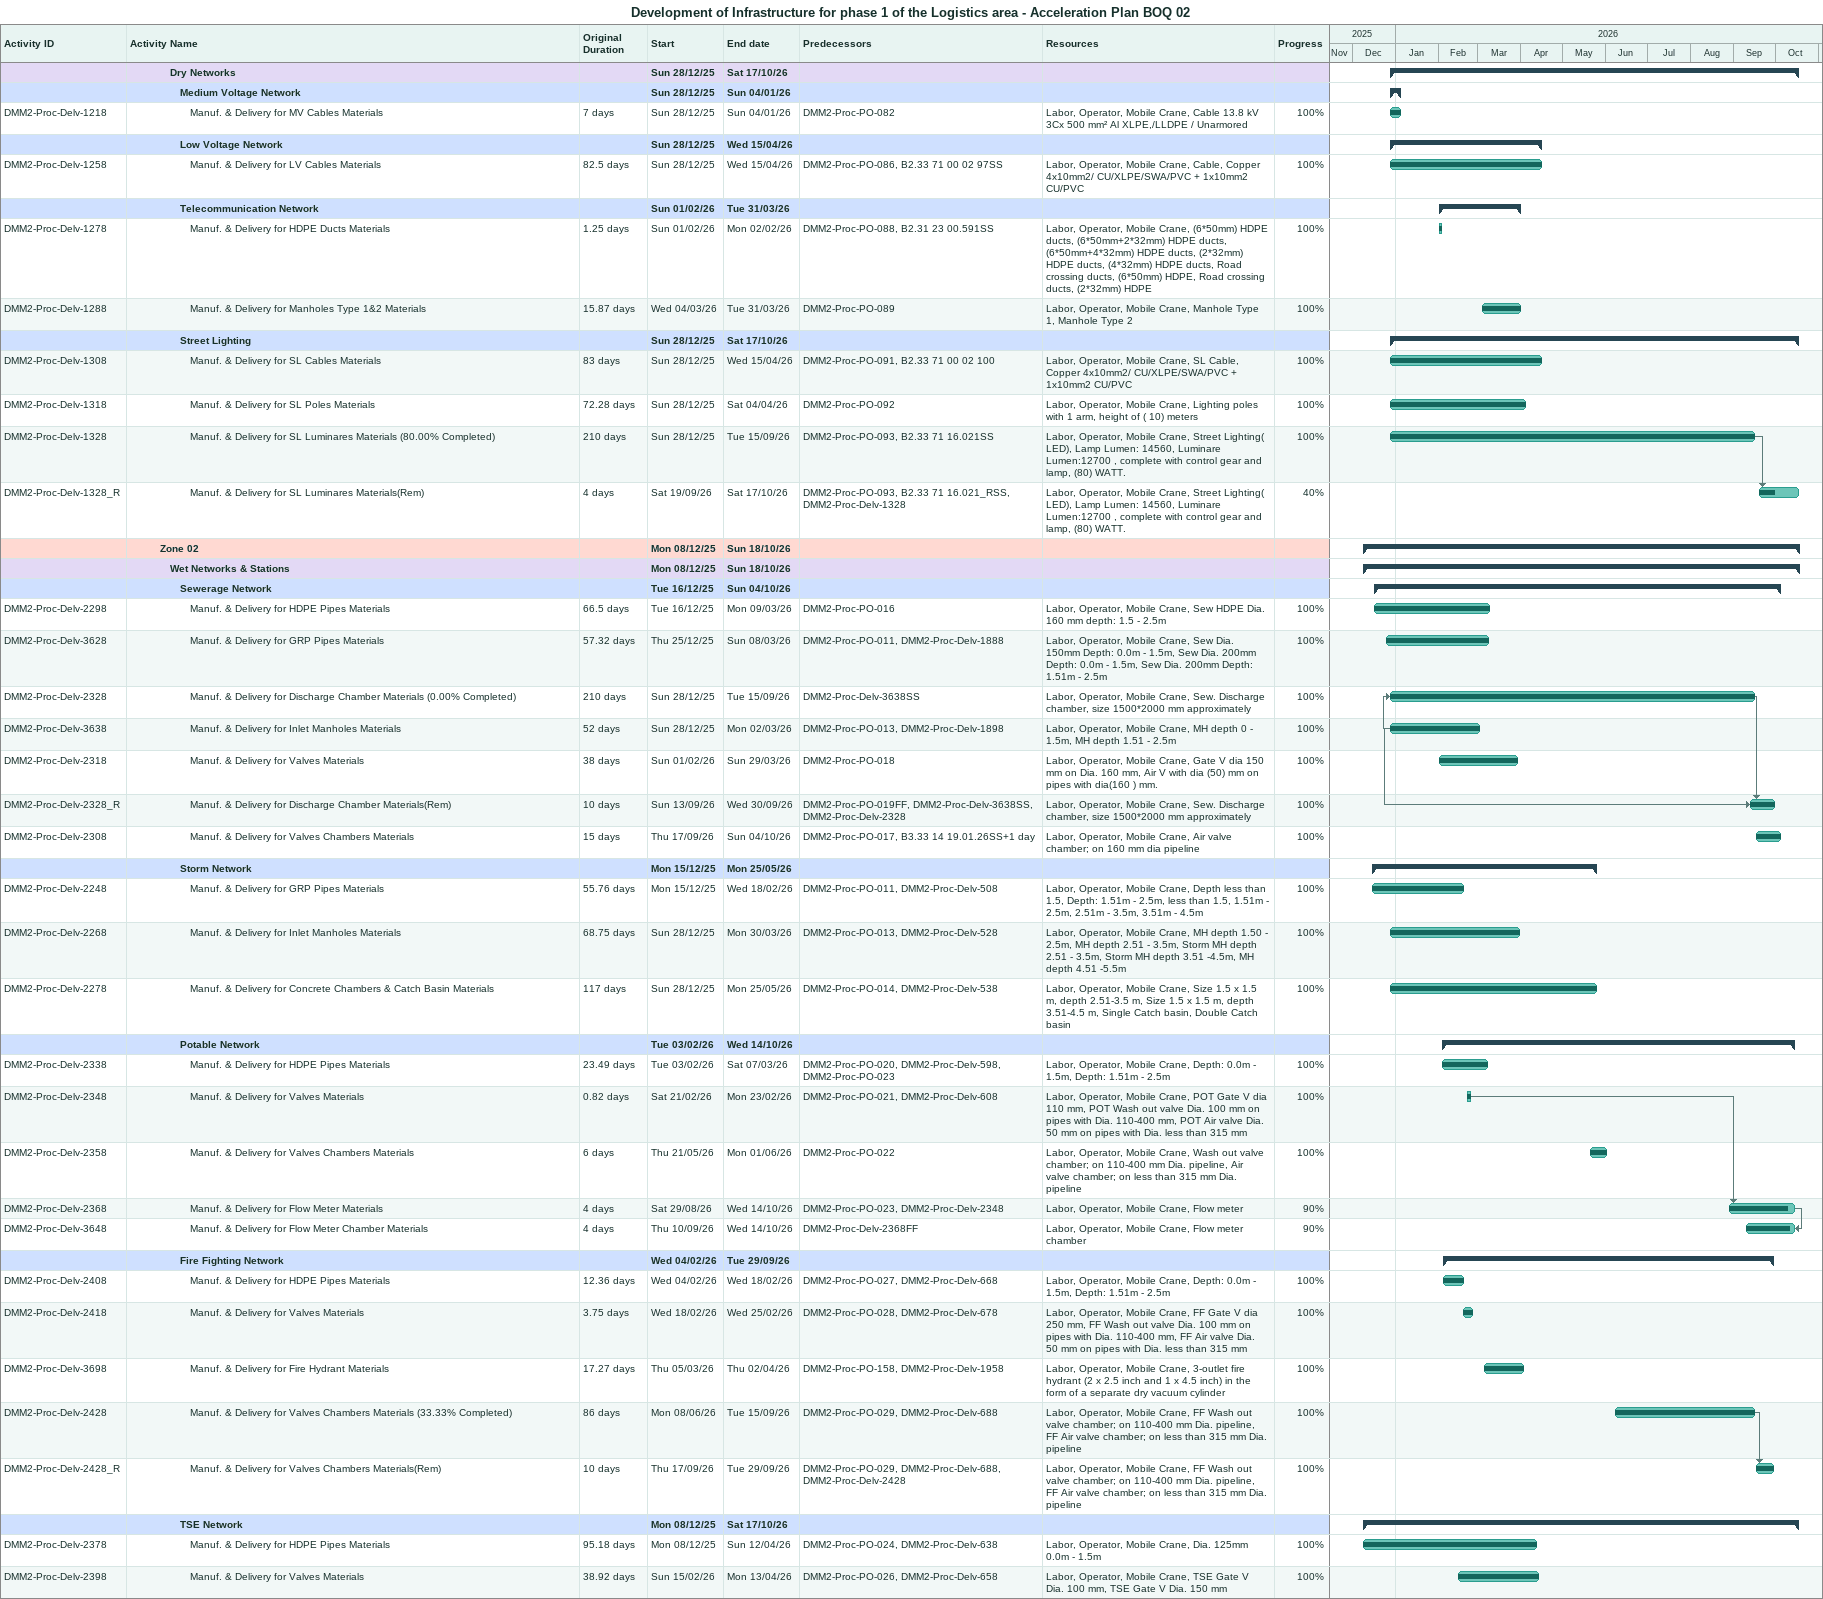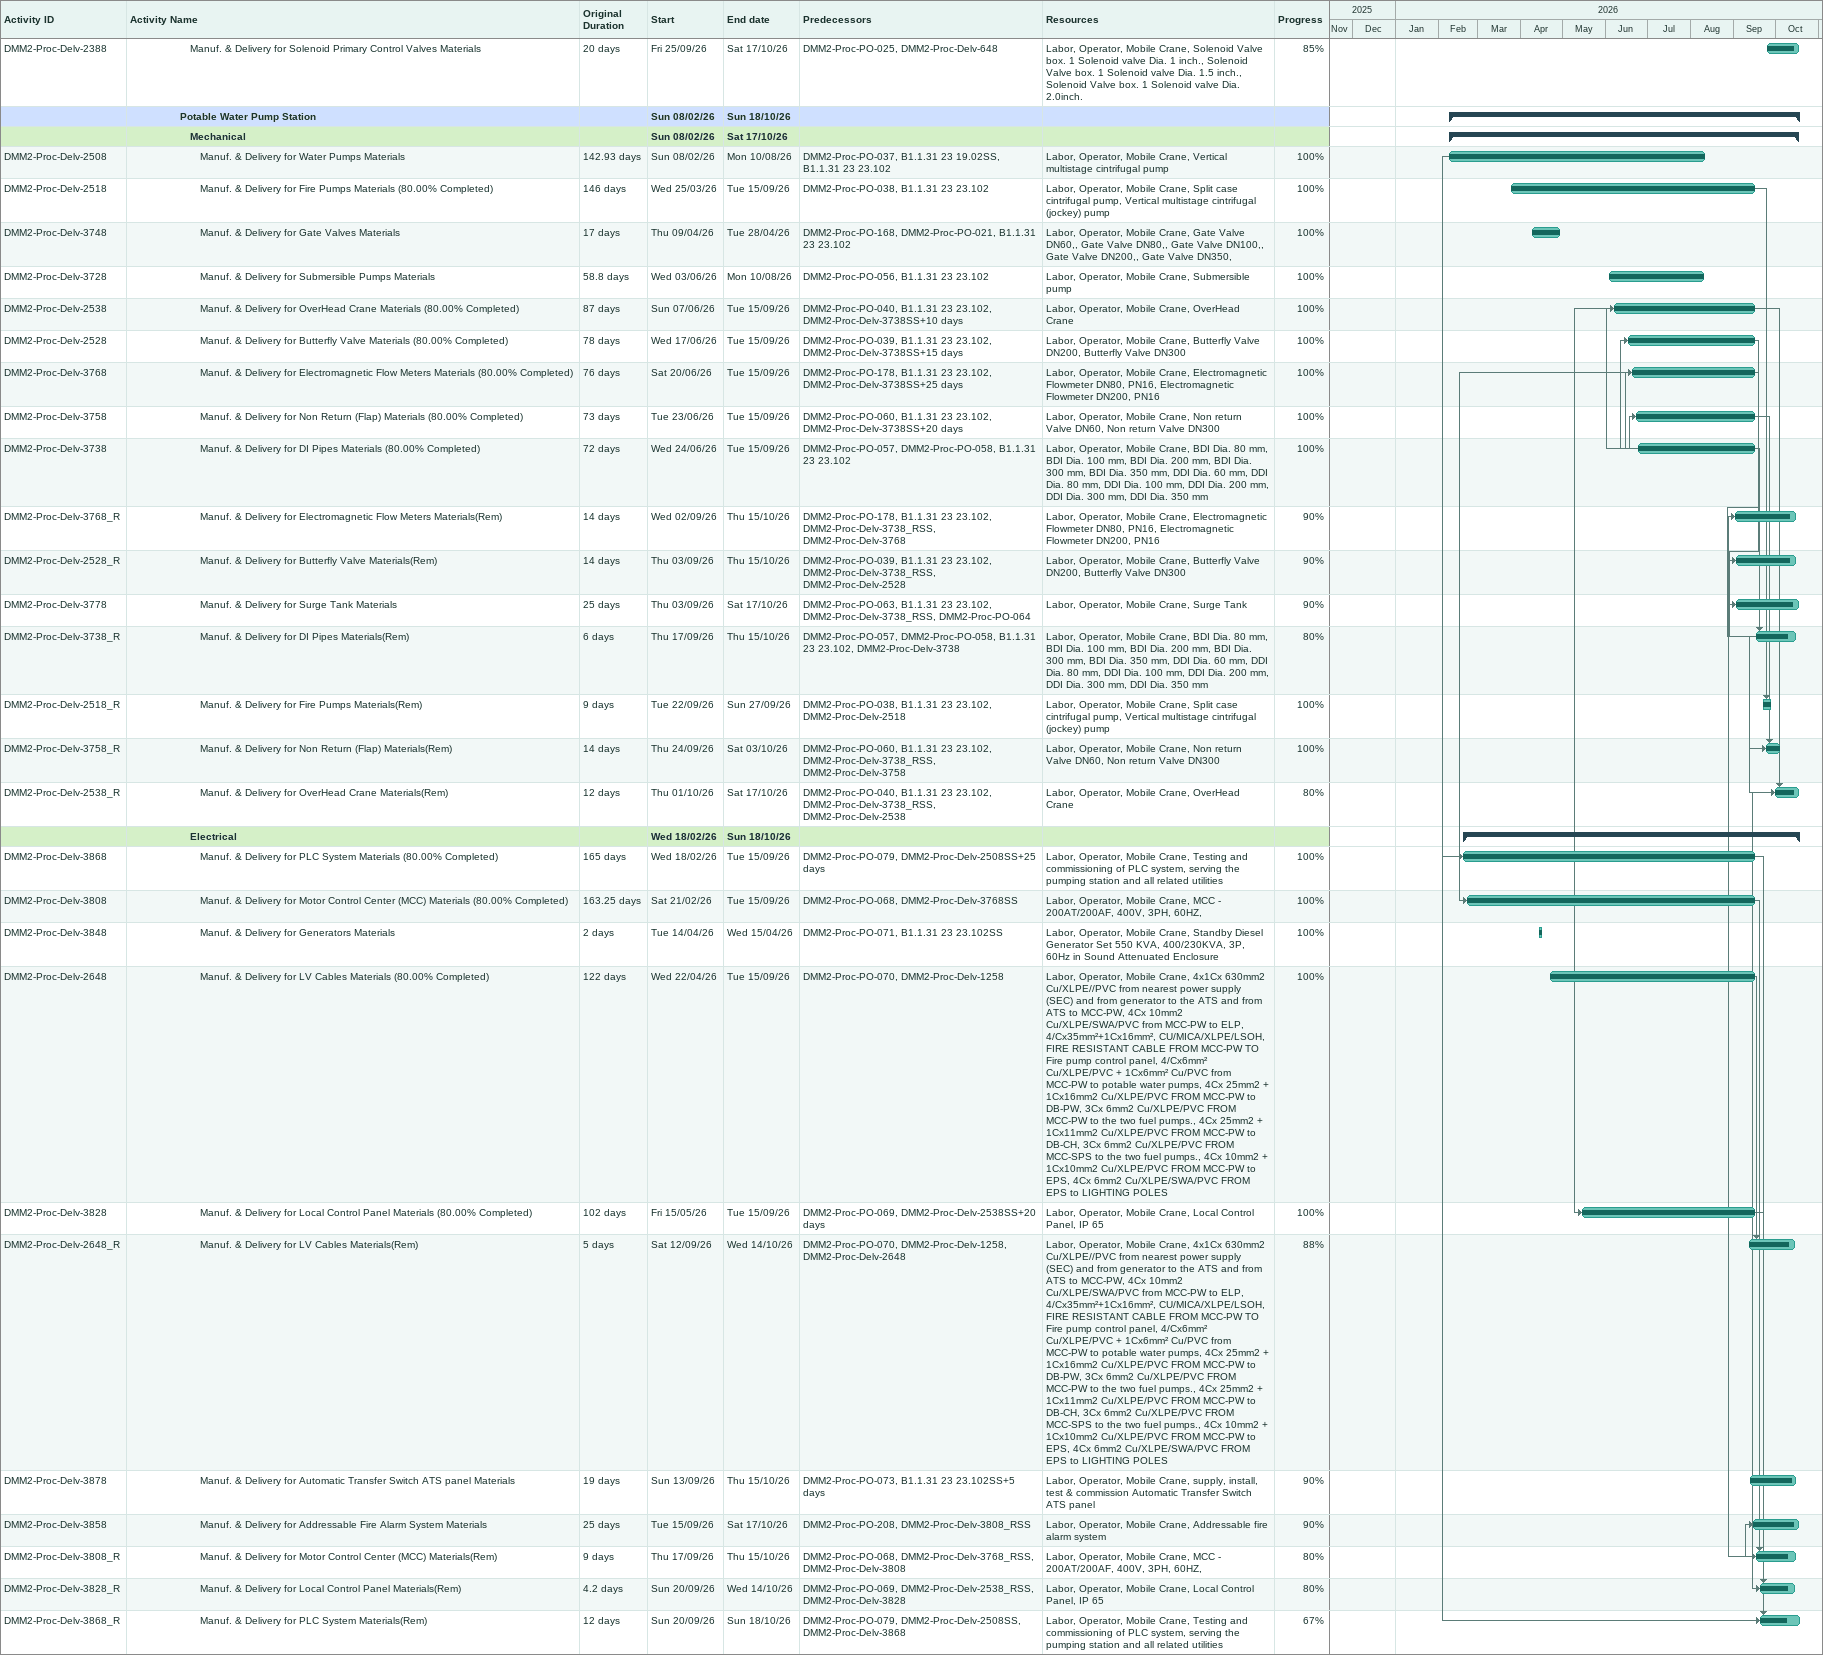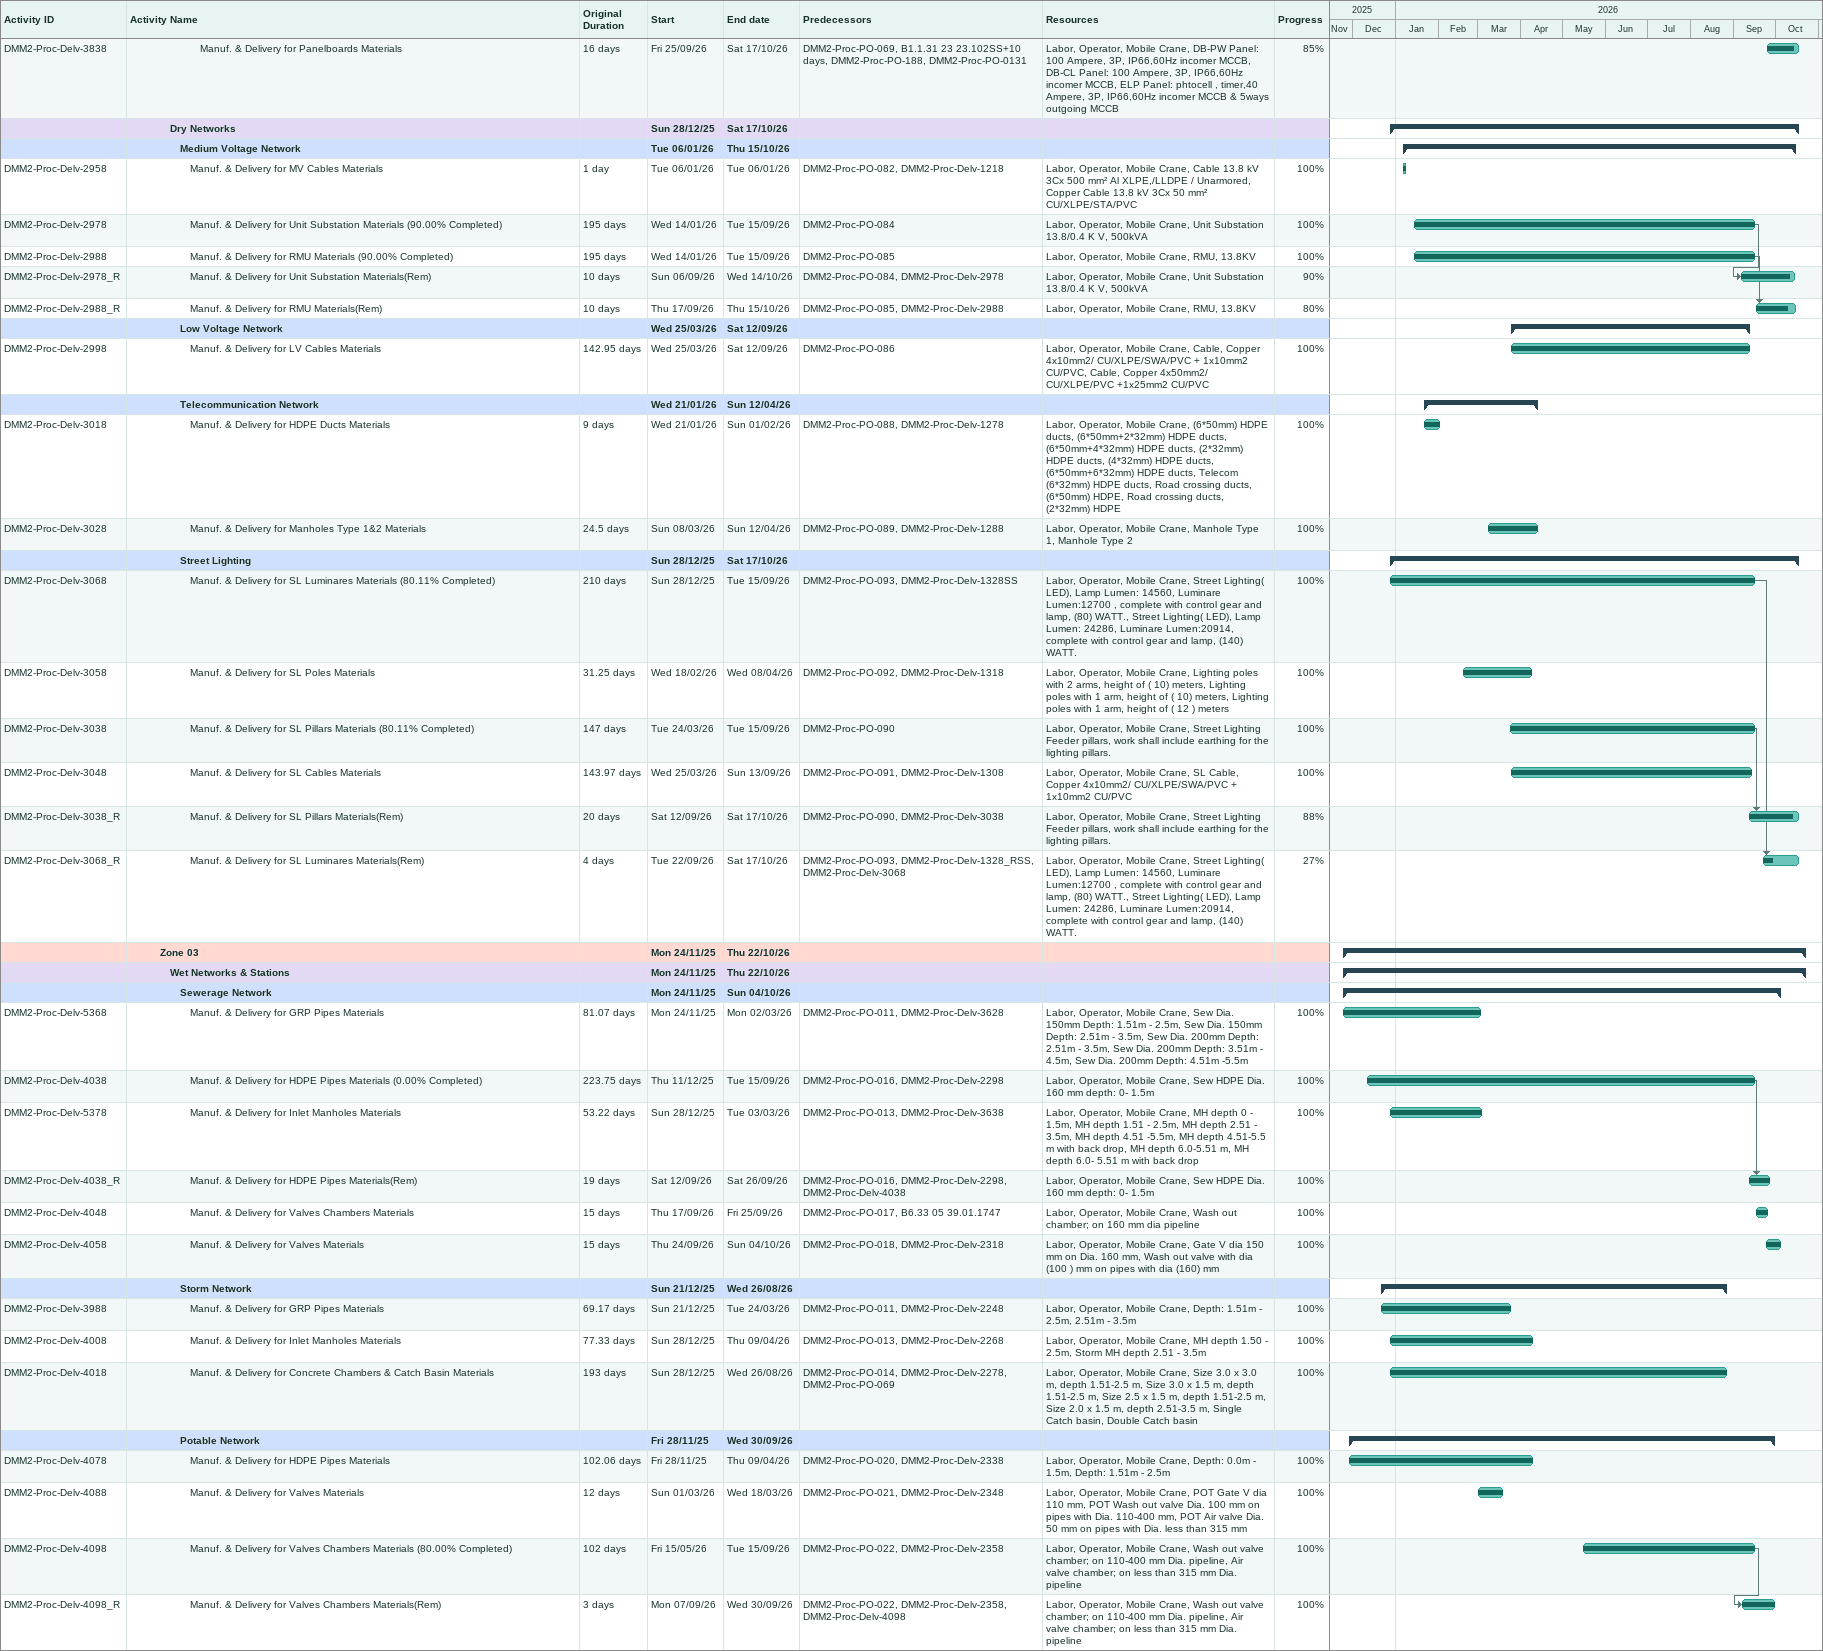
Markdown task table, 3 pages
Development of Infrastructure for phase 1 of the Logistics area - Acceleration Plan BOQ 02

| ID | Level | Task | Original duration | Start | Finish | Predecessors | Resources | % complete |
|---|---|---|---|---|---|---|---|---|
|  | 5 | **Dry Networks** |  | 2025-12-28 | 2026-10-17 |  |  |  |
|  | 6 | **Medium Voltage Network** |  | 2025-12-28 | 2026-01-04 |  |  |  |
| DMM2-Proc-Delv-1218 | 7 | Manuf. & Delivery for MV Cables Materials | 7d | 2025-12-28 | 2026-01-04 | DMM2-Proc-PO-082 | Labor, Operator, Mobile Crane, Cable 13.8 kV 3Cx 500 mm² Al XLPE,/LLDPE / Unarmored | 100 |
|  | 6 | **Low Voltage Network** |  | 2025-12-28 | 2026-04-15 |  |  |  |
| DMM2-Proc-Delv-1258 | 7 | Manuf. & Delivery for LV Cables Materials | 82.5d | 2025-12-28 | 2026-04-15 | DMM2-Proc-PO-086, B2.33 71 00 02 97SS | Labor, Operator, Mobile Crane, Cable, Copper 4x10mm2/ CU/XLPE/SWA/PVC + 1x10mm2 CU/PVC | 100 |
|  | 6 | **Telecommunication Network** |  | 2026-02-01 | 2026-03-31 |  |  |  |
| DMM2-Proc-Delv-1278 | 7 | Manuf. & Delivery for HDPE Ducts Materials | 1.25d | 2026-02-01 | 2026-02-02 | DMM2-Proc-PO-088, B2.31 23 00.591SS | Labor, Operator, Mobile Crane, (6*50mm) HDPE ducts, (6*50mm+2*32mm) HDPE ducts, (6*50mm+4*32mm) HDPE ducts, (2*32mm) HDPE ducts, (4*32mm) HDPE ducts, Road crossing ducts, (6*50mm) HDPE, Road crossing ducts, (2*32mm) HDPE | 100 |
| DMM2-Proc-Delv-1288 | 7 | Manuf. & Delivery for Manholes Type 1&2 Materials | 15.87d | 2026-03-04 | 2026-03-31 | DMM2-Proc-PO-089 | Labor, Operator, Mobile Crane, Manhole Type 1, Manhole Type 2 | 100 |
|  | 6 | **Street Lighting** |  | 2025-12-28 | 2026-10-17 |  |  |  |
| DMM2-Proc-Delv-1308 | 7 | Manuf. & Delivery for SL Cables Materials | 83d | 2025-12-28 | 2026-04-15 | DMM2-Proc-PO-091, B2.33 71 00 02 100 | Labor, Operator, Mobile Crane, SL Cable, Copper 4x10mm2/ CU/XLPE/SWA/PVC + 1x10mm2 CU/PVC | 100 |
| DMM2-Proc-Delv-1318 | 7 | Manuf. & Delivery for SL Poles Materials | 72.28d | 2025-12-28 | 2026-04-04 | DMM2-Proc-PO-092 | Labor, Operator, Mobile Crane, Lighting poles with 1 arm, height of ( 10) meters | 100 |
| DMM2-Proc-Delv-1328 | 7 | Manuf. & Delivery for SL Luminares Materials (80.00% Completed) | 210d | 2025-12-28 | 2026-09-15 | DMM2-Proc-PO-093, B2.33 71 16.021SS | Labor, Operator, Mobile Crane, Street Lighting( LED), Lamp Lumen: 14560, Luminare Lumen:12700 , complete with control gear and lamp, (80) WATT. | 100 |
| DMM2-Proc-Delv-1328_R | 7 | Manuf. & Delivery for SL Luminares Materials(Rem) | 4d | 2026-09-19 | 2026-10-17 | DMM2-Proc-PO-093, B2.33 71 16.021_RSS, DMM2-Proc-Delv-1328 | Labor, Operator, Mobile Crane, Street Lighting( LED), Lamp Lumen: 14560, Luminare Lumen:12700 , complete with control gear and lamp, (80) WATT. | 40 |
|  | 4 | **Zone 02** |  | 2025-12-08 | 2026-10-18 |  |  |  |
|  | 5 | **Wet Networks & Stations** |  | 2025-12-08 | 2026-10-18 |  |  |  |
|  | 6 | **Sewerage Network** |  | 2025-12-16 | 2026-10-04 |  |  |  |
| DMM2-Proc-Delv-2298 | 7 | Manuf. & Delivery for HDPE Pipes Materials | 66.5d | 2025-12-16 | 2026-03-09 | DMM2-Proc-PO-016 | Labor, Operator, Mobile Crane, Sew HDPE Dia. 160 mm depth: 1.5 - 2.5m | 100 |
| DMM2-Proc-Delv-3628 | 7 | Manuf. & Delivery for GRP Pipes Materials | 57.32d | 2025-12-25 | 2026-03-08 | DMM2-Proc-PO-011, DMM2-Proc-Delv-1888 | Labor, Operator, Mobile Crane, Sew Dia. 150mm Depth: 0.0m - 1.5m, Sew Dia. 200mm Depth: 0.0m - 1.5m, Sew Dia. 200mm Depth: 1.51m - 2.5m | 100 |
| DMM2-Proc-Delv-2328 | 7 | Manuf. & Delivery for Discharge Chamber Materials (0.00% Completed) | 210d | 2025-12-28 | 2026-09-15 | DMM2-Proc-Delv-3638SS | Labor, Operator, Mobile Crane, Sew. Discharge chamber, size 1500*2000 mm approximately | 100 |
| DMM2-Proc-Delv-3638 | 7 | Manuf. & Delivery for Inlet Manholes Materials | 52d | 2025-12-28 | 2026-03-02 | DMM2-Proc-PO-013, DMM2-Proc-Delv-1898 | Labor, Operator, Mobile Crane, MH depth 0 - 1.5m, MH depth 1.51 - 2.5m | 100 |
| DMM2-Proc-Delv-2318 | 7 | Manuf. & Delivery for Valves Materials | 38d | 2026-02-01 | 2026-03-29 | DMM2-Proc-PO-018 | Labor, Operator, Mobile Crane, Gate V dia 150 mm on Dia. 160 mm, Air V with dia (50) mm on pipes with dia(160 ) mm. | 100 |
| DMM2-Proc-Delv-2328_R | 7 | Manuf. & Delivery for Discharge Chamber Materials(Rem) | 10d | 2026-09-13 | 2026-09-30 | DMM2-Proc-PO-019FF, DMM2-Proc-Delv-3638SS, DMM2-Proc-Delv-2328 | Labor, Operator, Mobile Crane, Sew. Discharge chamber, size 1500*2000 mm approximately | 100 |
| DMM2-Proc-Delv-2308 | 7 | Manuf. & Delivery for Valves Chambers Materials | 15d | 2026-09-17 | 2026-10-04 | DMM2-Proc-PO-017, B3.33 14 19.01.26SS+1d | Labor, Operator, Mobile Crane, Air valve chamber; on 160 mm dia pipeline | 100 |
|  | 6 | **Storm Network** |  | 2025-12-15 | 2026-05-25 |  |  |  |
| DMM2-Proc-Delv-2248 | 7 | Manuf. & Delivery for GRP Pipes Materials | 55.76d | 2025-12-15 | 2026-02-18 | DMM2-Proc-PO-011, DMM2-Proc-Delv-508 | Labor, Operator, Mobile Crane, Depth less than 1.5, Depth: 1.51m - 2.5m, less than 1.5, 1.51m - 2.5m, 2.51m - 3.5m, 3.51m - 4.5m | 100 |
| DMM2-Proc-Delv-2268 | 7 | Manuf. & Delivery for Inlet Manholes Materials | 68.75d | 2025-12-28 | 2026-03-30 | DMM2-Proc-PO-013, DMM2-Proc-Delv-528 | Labor, Operator, Mobile Crane, MH depth 1.50 - 2.5m, MH depth 2.51 - 3.5m, Storm MH depth 2.51 - 3.5m, Storm MH depth 3.51 -4.5m, MH depth 4.51 -5.5m | 100 |
| DMM2-Proc-Delv-2278 | 7 | Manuf. & Delivery for Concrete Chambers & Catch Basin Materials | 117d | 2025-12-28 | 2026-05-25 | DMM2-Proc-PO-014, DMM2-Proc-Delv-538 | Labor, Operator, Mobile Crane, Size 1.5 x 1.5 m, depth 2.51-3.5 m, Size 1.5 x 1.5 m, depth 3.51-4.5 m, Single Catch basin, Double Catch basin | 100 |
|  | 6 | **Potable Network** |  | 2026-02-03 | 2026-10-14 |  |  |  |
| DMM2-Proc-Delv-2338 | 7 | Manuf. & Delivery for HDPE Pipes Materials | 23.49d | 2026-02-03 | 2026-03-07 | DMM2-Proc-PO-020, DMM2-Proc-Delv-598, DMM2-Proc-PO-023 | Labor, Operator, Mobile Crane, Depth: 0.0m - 1.5m, Depth: 1.51m - 2.5m | 100 |
| DMM2-Proc-Delv-2348 | 7 | Manuf. & Delivery for Valves Materials | 0.82d | 2026-02-21 | 2026-02-23 | DMM2-Proc-PO-021, DMM2-Proc-Delv-608 | Labor, Operator, Mobile Crane, POT Gate V dia 110 mm, POT Wash out valve Dia. 100 mm on pipes with Dia. 110-400 mm, POT Air valve Dia. 50 mm on pipes with Dia. less than 315 mm | 100 |
| DMM2-Proc-Delv-2358 | 7 | Manuf. & Delivery for Valves Chambers Materials | 6d | 2026-05-21 | 2026-06-01 | DMM2-Proc-PO-022 | Labor, Operator, Mobile Crane, Wash out valve chamber; on 110-400 mm Dia. pipeline, Air valve chamber; on less than 315 mm Dia. pipeline | 100 |
| DMM2-Proc-Delv-2368 | 7 | Manuf. & Delivery for Flow Meter Materials | 4d | 2026-08-29 | 2026-10-14 | DMM2-Proc-PO-023, DMM2-Proc-Delv-2348 | Labor, Operator, Mobile Crane, Flow meter | 90 |
| DMM2-Proc-Delv-3648 | 7 | Manuf. & Delivery for Flow Meter Chamber Materials | 4d | 2026-09-10 | 2026-10-14 | DMM2-Proc-Delv-2368FF | Labor, Operator, Mobile Crane, Flow meter chamber | 90 |
|  | 6 | **Fire Fighting Network** |  | 2026-02-04 | 2026-09-29 |  |  |  |
| DMM2-Proc-Delv-2408 | 7 | Manuf. & Delivery for HDPE Pipes Materials | 12.36d | 2026-02-04 | 2026-02-18 | DMM2-Proc-PO-027, DMM2-Proc-Delv-668 | Labor, Operator, Mobile Crane, Depth: 0.0m - 1.5m, Depth: 1.51m - 2.5m | 100 |
| DMM2-Proc-Delv-2418 | 7 | Manuf. & Delivery for Valves Materials | 3.75d | 2026-02-18 | 2026-02-25 | DMM2-Proc-PO-028, DMM2-Proc-Delv-678 | Labor, Operator, Mobile Crane, FF Gate V dia 250 mm, FF Wash out valve Dia. 100 mm on pipes with Dia. 110-400 mm, FF Air valve Dia. 50 mm on pipes with Dia. less than 315 mm | 100 |
| DMM2-Proc-Delv-3698 | 7 | Manuf. & Delivery for Fire Hydrant Materials | 17.27d | 2026-03-05 | 2026-04-02 | DMM2-Proc-PO-158, DMM2-Proc-Delv-1958 | Labor, Operator, Mobile Crane, 3-outlet fire hydrant (2 x 2.5 inch and 1 x 4.5 inch) in the form of a separate dry vacuum cylinder | 100 |
| DMM2-Proc-Delv-2428 | 7 | Manuf. & Delivery for Valves Chambers Materials (33.33% Completed) | 86d | 2026-06-08 | 2026-09-15 | DMM2-Proc-PO-029, DMM2-Proc-Delv-688 | Labor, Operator, Mobile Crane, FF Wash out valve chamber; on 110-400 mm Dia. pipeline, FF Air valve chamber; on less than 315 mm Dia. pipeline | 100 |
| DMM2-Proc-Delv-2428_R | 7 | Manuf. & Delivery for Valves Chambers Materials(Rem) | 10d | 2026-09-17 | 2026-09-29 | DMM2-Proc-PO-029, DMM2-Proc-Delv-688, DMM2-Proc-Delv-2428 | Labor, Operator, Mobile Crane, FF Wash out valve chamber; on 110-400 mm Dia. pipeline, FF Air valve chamber; on less than 315 mm Dia. pipeline | 100 |
|  | 6 | **TSE Network** |  | 2025-12-08 | 2026-10-17 |  |  |  |
| DMM2-Proc-Delv-2378 | 7 | Manuf. & Delivery for HDPE Pipes Materials | 95.18d | 2025-12-08 | 2026-04-12 | DMM2-Proc-PO-024, DMM2-Proc-Delv-638 | Labor, Operator, Mobile Crane, Dia. 125mm 0.0m - 1.5m | 100 |
| DMM2-Proc-Delv-2398 | 7 | Manuf. & Delivery for Valves Materials | 38.92d | 2026-02-15 | 2026-04-13 | DMM2-Proc-PO-026, DMM2-Proc-Delv-658 | Labor, Operator, Mobile Crane, TSE Gate V Dia. 100 mm, TSE Gate V Dia. 150 mm | 100 |
| DMM2-Proc-Delv-2388 | 7 | Manuf. & Delivery for Solenoid Primary Control Valves Materials | 20d | 2026-09-25 | 2026-10-17 | DMM2-Proc-PO-025, DMM2-Proc-Delv-648 | Labor, Operator, Mobile Crane, Solenoid Valve box. 1 Solenoid valve Dia. 1 inch., Solenoid Valve box. 1 Solenoid valve Dia. 1.5 inch., Solenoid Valve box. 1 Solenoid valve Dia. 2.0inch. | 85 |
|  | 6 | **Potable Water Pump Station** |  | 2026-02-08 | 2026-10-18 |  |  |  |
|  | 7 | **Mechanical** |  | 2026-02-08 | 2026-10-17 |  |  |  |
| DMM2-Proc-Delv-2508 | 8 | Manuf. & Delivery for Water Pumps Materials | 142.93d | 2026-02-08 | 2026-08-10 | DMM2-Proc-PO-037, B1.1.31 23 19.02SS, B1.1.31 23 23.102 | Labor, Operator, Mobile Crane, Vertical multistage cintrifugal pump | 100 |
| DMM2-Proc-Delv-2518 | 8 | Manuf. & Delivery for Fire Pumps Materials (80.00% Completed) | 146d | 2026-03-25 | 2026-09-15 | DMM2-Proc-PO-038, B1.1.31 23 23.102 | Labor, Operator, Mobile Crane, Split case cintrifugal pump, Vertical multistage cintrifugal (jockey) pump | 100 |
| DMM2-Proc-Delv-3748 | 8 | Manuf. & Delivery for Gate Valves Materials | 17d | 2026-04-09 | 2026-04-28 | DMM2-Proc-PO-168, DMM2-Proc-PO-021, B1.1.31 23 23.102 | Labor, Operator, Mobile Crane, Gate Valve DN60,, Gate Valve DN80,, Gate Valve DN100,, Gate Valve DN200,, Gate Valve DN350, | 100 |
| DMM2-Proc-Delv-3728 | 8 | Manuf. & Delivery for Submersible Pumps Materials | 58.8d | 2026-06-03 | 2026-08-10 | DMM2-Proc-PO-056, B1.1.31 23 23.102 | Labor, Operator, Mobile Crane, Submersible pump | 100 |
| DMM2-Proc-Delv-2538 | 8 | Manuf. & Delivery for OverHead Crane Materials (80.00% Completed) | 87d | 2026-06-07 | 2026-09-15 | DMM2-Proc-PO-040, B1.1.31 23 23.102, DMM2-Proc-Delv-3738SS+10d | Labor, Operator, Mobile Crane, OverHead Crane | 100 |
| DMM2-Proc-Delv-2528 | 8 | Manuf. & Delivery for Butterfly Valve Materials (80.00% Completed) | 78d | 2026-06-17 | 2026-09-15 | DMM2-Proc-PO-039, B1.1.31 23 23.102, DMM2-Proc-Delv-3738SS+15d | Labor, Operator, Mobile Crane, Butterfly Valve DN200, Butterfly Valve DN300 | 100 |
| DMM2-Proc-Delv-3768 | 8 | Manuf. & Delivery for Electromagnetic Flow Meters Materials (80.00% Completed) | 76d | 2026-06-20 | 2026-09-15 | DMM2-Proc-PO-178, B1.1.31 23 23.102, DMM2-Proc-Delv-3738SS+25d | Labor, Operator, Mobile Crane, Electromagnetic Flowmeter DN80, PN16, Electromagnetic Flowmeter DN200, PN16 | 100 |
| DMM2-Proc-Delv-3758 | 8 | Manuf. & Delivery for Non Return (Flap) Materials (80.00% Completed) | 73d | 2026-06-23 | 2026-09-15 | DMM2-Proc-PO-060, B1.1.31 23 23.102, DMM2-Proc-Delv-3738SS+20d | Labor, Operator, Mobile Crane, Non return Valve DN60, Non return Valve DN300 | 100 |
| DMM2-Proc-Delv-3738 | 8 | Manuf. & Delivery for DI Pipes Materials (80.00% Completed) | 72d | 2026-06-24 | 2026-09-15 | DMM2-Proc-PO-057, DMM2-Proc-PO-058, B1.1.31 23 23.102 | Labor, Operator, Mobile Crane, BDI Dia. 80 mm, BDI Dia. 100 mm, BDI Dia. 200 mm, BDI Dia. 300 mm, BDI Dia. 350 mm, DDI Dia. 60 mm, DDI Dia. 80 mm, DDI Dia. 100 mm, DDI Dia. 200 mm, DDI Dia. 300 mm, DDI Dia. 350 mm | 100 |
| DMM2-Proc-Delv-3768_R | 8 | Manuf. & Delivery for Electromagnetic Flow Meters Materials(Rem) | 14d | 2026-09-02 | 2026-10-15 | DMM2-Proc-PO-178, B1.1.31 23 23.102, DMM2-Proc-Delv-3738_RSS, DMM2-Proc-Delv-3768 | Labor, Operator, Mobile Crane, Electromagnetic Flowmeter DN80, PN16, Electromagnetic Flowmeter DN200, PN16 | 90 |
| DMM2-Proc-Delv-2528_R | 8 | Manuf. & Delivery for Butterfly Valve Materials(Rem) | 14d | 2026-09-03 | 2026-10-15 | DMM2-Proc-PO-039, B1.1.31 23 23.102, DMM2-Proc-Delv-3738_RSS, DMM2-Proc-Delv-2528 | Labor, Operator, Mobile Crane, Butterfly Valve DN200, Butterfly Valve DN300 | 90 |
| DMM2-Proc-Delv-3778 | 8 | Manuf. & Delivery for Surge Tank Materials | 25d | 2026-09-03 | 2026-10-17 | DMM2-Proc-PO-063, B1.1.31 23 23.102, DMM2-Proc-Delv-3738_RSS, DMM2-Proc-PO-064 | Labor, Operator, Mobile Crane, Surge Tank | 90 |
| DMM2-Proc-Delv-3738_R | 8 | Manuf. & Delivery for DI Pipes Materials(Rem) | 6d | 2026-09-17 | 2026-10-15 | DMM2-Proc-PO-057, DMM2-Proc-PO-058, B1.1.31 23 23.102, DMM2-Proc-Delv-3738 | Labor, Operator, Mobile Crane, BDI Dia. 80 mm, BDI Dia. 100 mm, BDI Dia. 200 mm, BDI Dia. 300 mm, BDI Dia. 350 mm, DDI Dia. 60 mm, DDI Dia. 80 mm, DDI Dia. 100 mm, DDI Dia. 200 mm, DDI Dia. 300 mm, DDI Dia. 350 mm | 80 |
| DMM2-Proc-Delv-2518_R | 8 | Manuf. & Delivery for Fire Pumps Materials(Rem) | 9d | 2026-09-22 | 2026-09-27 | DMM2-Proc-PO-038, B1.1.31 23 23.102, DMM2-Proc-Delv-2518 | Labor, Operator, Mobile Crane, Split case cintrifugal pump, Vertical multistage cintrifugal (jockey) pump | 100 |
| DMM2-Proc-Delv-3758_R | 8 | Manuf. & Delivery for Non Return (Flap) Materials(Rem) | 14d | 2026-09-24 | 2026-10-03 | DMM2-Proc-PO-060, B1.1.31 23 23.102, DMM2-Proc-Delv-3738_RSS, DMM2-Proc-Delv-3758 | Labor, Operator, Mobile Crane, Non return Valve DN60, Non return Valve DN300 | 100 |
| DMM2-Proc-Delv-2538_R | 8 | Manuf. & Delivery for OverHead Crane Materials(Rem) | 12d | 2026-10-01 | 2026-10-17 | DMM2-Proc-PO-040, B1.1.31 23 23.102, DMM2-Proc-Delv-3738_RSS, DMM2-Proc-Delv-2538 | Labor, Operator, Mobile Crane, OverHead Crane | 80 |
|  | 7 | **Electrical** |  | 2026-02-18 | 2026-10-18 |  |  |  |
| DMM2-Proc-Delv-3868 | 8 | Manuf. & Delivery for PLC System Materials (80.00% Completed) | 165d | 2026-02-18 | 2026-09-15 | DMM2-Proc-PO-079, DMM2-Proc-Delv-2508SS+25d | Labor, Operator, Mobile Crane, Testing and commissioning of PLC system, serving the pumping station and all related utilities | 100 |
| DMM2-Proc-Delv-3808 | 8 | Manuf. & Delivery for Motor Control Center (MCC) Materials (80.00% Completed) | 163.25d | 2026-02-21 | 2026-09-15 | DMM2-Proc-PO-068, DMM2-Proc-Delv-3768SS | Labor, Operator, Mobile Crane, MCC - 200AT/200AF, 400V, 3PH, 60HZ, | 100 |
| DMM2-Proc-Delv-3848 | 8 | Manuf. & Delivery for Generators Materials | 2d | 2026-04-14 | 2026-04-15 | DMM2-Proc-PO-071, B1.1.31 23 23.102SS | Labor, Operator, Mobile Crane, Standby Diesel Generator Set 550 KVA, 400/230KVA, 3P, 60Hz in Sound Attenuated Enclosure | 100 |
| DMM2-Proc-Delv-2648 | 8 | Manuf. & Delivery for LV Cables Materials (80.00% Completed) | 122d | 2026-04-22 | 2026-09-15 | DMM2-Proc-PO-070, DMM2-Proc-Delv-1258 | Labor, Operator, Mobile Crane, 4x1Cx 630mm2 Cu/XLPE//PVC from nearest power supply (SEC) and from generator to the ATS and from ATS to MCC-PW, 4Cx 10mm2 Cu/XLPE/SWA/PVC from MCC-PW to ELP, 4/Cx35mm²+1Cx16mm², CU/MICA/XLPE/LSOH, FIRE RESISTANT CABLE FROM MCC-PW TO Fire pump control panel, 4/Cx6mm² Cu/XLPE/PVC + 1Cx6mm² Cu/PVC from MCC-PW to potable water pumps, 4Cx 25mm2 + 1Cx16mm2 Cu/XLPE/PVC FROM MCC-PW to DB-PW, 3Cx 6mm2 Cu/XLPE/PVC FROM MCC-PW to the two fuel pumps., 4Cx 25mm2 + 1Cx11mm2 Cu/XLPE/PVC FROM MCC-PW to DB-CH, 3Cx 6mm2 Cu/XLPE/PVC FROM MCC-SPS to the two fuel pumps., 4Cx 10mm2 + 1Cx10mm2 Cu/XLPE/PVC FROM MCC-PW to EPS, 4Cx 6mm2 Cu/XLPE/SWA/PVC FROM EPS to LIGHTING POLES | 100 |
| DMM2-Proc-Delv-3828 | 8 | Manuf. & Delivery for Local Control Panel Materials (80.00% Completed) | 102d | 2026-05-15 | 2026-09-15 | DMM2-Proc-PO-069, DMM2-Proc-Delv-2538SS+20d | Labor, Operator, Mobile Crane, Local Control Panel, IP 65 | 100 |
| DMM2-Proc-Delv-2648_R | 8 | Manuf. & Delivery for LV Cables Materials(Rem) | 5d | 2026-09-12 | 2026-10-14 | DMM2-Proc-PO-070, DMM2-Proc-Delv-1258, DMM2-Proc-Delv-2648 | Labor, Operator, Mobile Crane, 4x1Cx 630mm2 Cu/XLPE//PVC from nearest power supply (SEC) and from generator to the ATS and from ATS to MCC-PW, 4Cx 10mm2 Cu/XLPE/SWA/PVC from MCC-PW to ELP, 4/Cx35mm²+1Cx16mm², CU/MICA/XLPE/LSOH, FIRE RESISTANT CABLE FROM MCC-PW TO Fire pump control panel, 4/Cx6mm² Cu/XLPE/PVC + 1Cx6mm² Cu/PVC from MCC-PW to potable water pumps, 4Cx 25mm2 + 1Cx16mm2 Cu/XLPE/PVC FROM MCC-PW to DB-PW, 3Cx 6mm2 Cu/XLPE/PVC FROM MCC-PW to the two fuel pumps., 4Cx 25mm2 + 1Cx11mm2 Cu/XLPE/PVC FROM MCC-PW to DB-CH, 3Cx 6mm2 Cu/XLPE/PVC FROM MCC-SPS to the two fuel pumps., 4Cx 10mm2 + 1Cx10mm2 Cu/XLPE/PVC FROM MCC-PW to EPS, 4Cx 6mm2 Cu/XLPE/SWA/PVC FROM EPS to LIGHTING POLES | 88 |
| DMM2-Proc-Delv-3878 | 8 | Manuf. & Delivery for Automatic Transfer Switch ATS panel Materials | 19d | 2026-09-13 | 2026-10-15 | DMM2-Proc-PO-073, B1.1.31 23 23.102SS+5d | Labor, Operator, Mobile Crane, supply, install, test & commission Automatic Transfer Switch ATS panel | 90 |
| DMM2-Proc-Delv-3858 | 8 | Manuf. & Delivery for Addressable Fire Alarm System Materials | 25d | 2026-09-15 | 2026-10-17 | DMM2-Proc-PO-208, DMM2-Proc-Delv-3808_RSS | Labor, Operator, Mobile Crane, Addressable fire alarm system | 90 |
| DMM2-Proc-Delv-3808_R | 8 | Manuf. & Delivery for Motor Control Center (MCC) Materials(Rem) | 9d | 2026-09-17 | 2026-10-15 | DMM2-Proc-PO-068, DMM2-Proc-Delv-3768_RSS, DMM2-Proc-Delv-3808 | Labor, Operator, Mobile Crane, MCC - 200AT/200AF, 400V, 3PH, 60HZ, | 80 |
| DMM2-Proc-Delv-3828_R | 8 | Manuf. & Delivery for Local Control Panel Materials(Rem) | 4.2d | 2026-09-20 | 2026-10-14 | DMM2-Proc-PO-069, DMM2-Proc-Delv-2538_RSS, DMM2-Proc-Delv-3828 | Labor, Operator, Mobile Crane, Local Control Panel, IP 65 | 80 |
| DMM2-Proc-Delv-3868_R | 8 | Manuf. & Delivery for PLC System Materials(Rem) | 12d | 2026-09-20 | 2026-10-18 | DMM2-Proc-PO-079, DMM2-Proc-Delv-2508SS, DMM2-Proc-Delv-3868 | Labor, Operator, Mobile Crane, Testing and commissioning of PLC system, serving the pumping station and all related utilities | 67 |
| DMM2-Proc-Delv-3838 | 8 | Manuf. & Delivery for Panelboards Materials | 16d | 2026-09-25 | 2026-10-17 | DMM2-Proc-PO-069, B1.1.31 23 23.102SS+10d, DMM2-Proc-PO-188, DMM2-Proc-PO-0131 | Labor, Operator, Mobile Crane, DB-PW Panel: 100 Ampere, 3P, IP66,60Hz incomer MCCB, DB-CL Panel: 100 Ampere, 3P, IP66,60Hz incomer MCCB, ELP Panel: phtocell , timer,40 Ampere, 3P, IP66,60Hz incomer MCCB & 5ways outgoing MCCB | 85 |
|  | 5 | **Dry Networks** |  | 2025-12-28 | 2026-10-17 |  |  |  |
|  | 6 | **Medium Voltage Network** |  | 2026-01-06 | 2026-10-15 |  |  |  |
| DMM2-Proc-Delv-2958 | 7 | Manuf. & Delivery for MV Cables Materials | 1d | 2026-01-06 | 2026-01-06 | DMM2-Proc-PO-082, DMM2-Proc-Delv-1218 | Labor, Operator, Mobile Crane, Cable 13.8 kV 3Cx 500 mm² Al XLPE,/LLDPE / Unarmored, Copper Cable 13.8 kV 3Cx 50 mm² CU/XLPE/STA/PVC | 100 |
| DMM2-Proc-Delv-2978 | 7 | Manuf. & Delivery for Unit Substation Materials (90.00% Completed) | 195d | 2026-01-14 | 2026-09-15 | DMM2-Proc-PO-084 | Labor, Operator, Mobile Crane, Unit Substation 13.8/0.4 K V, 500kVA | 100 |
| DMM2-Proc-Delv-2988 | 7 | Manuf. & Delivery for RMU Materials (90.00% Completed) | 195d | 2026-01-14 | 2026-09-15 | DMM2-Proc-PO-085 | Labor, Operator, Mobile Crane, RMU, 13.8KV | 100 |
| DMM2-Proc-Delv-2978_R | 7 | Manuf. & Delivery for Unit Substation Materials(Rem) | 10d | 2026-09-06 | 2026-10-14 | DMM2-Proc-PO-084, DMM2-Proc-Delv-2978 | Labor, Operator, Mobile Crane, Unit Substation 13.8/0.4 K V, 500kVA | 90 |
| DMM2-Proc-Delv-2988_R | 7 | Manuf. & Delivery for RMU Materials(Rem) | 10d | 2026-09-17 | 2026-10-15 | DMM2-Proc-PO-085, DMM2-Proc-Delv-2988 | Labor, Operator, Mobile Crane, RMU, 13.8KV | 80 |
|  | 6 | **Low Voltage Network** |  | 2026-03-25 | 2026-09-12 |  |  |  |
| DMM2-Proc-Delv-2998 | 7 | Manuf. & Delivery for LV Cables Materials | 142.95d | 2026-03-25 | 2026-09-12 | DMM2-Proc-PO-086 | Labor, Operator, Mobile Crane, Cable, Copper 4x10mm2/ CU/XLPE/SWA/PVC + 1x10mm2 CU/PVC, Cable, Copper 4x50mm2/ CU/XLPE/PVC +1x25mm2 CU/PVC | 100 |
|  | 6 | **Telecommunication Network** |  | 2026-01-21 | 2026-04-12 |  |  |  |
| DMM2-Proc-Delv-3018 | 7 | Manuf. & Delivery for HDPE Ducts Materials | 9d | 2026-01-21 | 2026-02-01 | DMM2-Proc-PO-088, DMM2-Proc-Delv-1278 | Labor, Operator, Mobile Crane, (6*50mm) HDPE ducts, (6*50mm+2*32mm) HDPE ducts, (6*50mm+4*32mm) HDPE ducts, (2*32mm) HDPE ducts, (4*32mm) HDPE ducts, (6*50mm+6*32mm) HDPE ducts, Telecom (6*32mm) HDPE ducts, Road crossing ducts, (6*50mm) HDPE, Road crossing ducts, (2*32mm) HDPE | 100 |
| DMM2-Proc-Delv-3028 | 7 | Manuf. & Delivery for Manholes Type 1&2 Materials | 24.5d | 2026-03-08 | 2026-04-12 | DMM2-Proc-PO-089, DMM2-Proc-Delv-1288 | Labor, Operator, Mobile Crane, Manhole Type 1, Manhole Type 2 | 100 |
|  | 6 | **Street Lighting** |  | 2025-12-28 | 2026-10-17 |  |  |  |
| DMM2-Proc-Delv-3068 | 7 | Manuf. & Delivery for SL Luminares Materials (80.11% Completed) | 210d | 2025-12-28 | 2026-09-15 | DMM2-Proc-PO-093, DMM2-Proc-Delv-1328SS | Labor, Operator, Mobile Crane, Street Lighting( LED), Lamp Lumen: 14560, Luminare Lumen:12700 , complete with control gear and lamp, (80) WATT., Street Lighting( LED), Lamp Lumen: 24286, Luminare Lumen:20914, complete with control gear and lamp, (140) WATT. | 100 |
| DMM2-Proc-Delv-3058 | 7 | Manuf. & Delivery for SL Poles Materials | 31.25d | 2026-02-18 | 2026-04-08 | DMM2-Proc-PO-092, DMM2-Proc-Delv-1318 | Labor, Operator, Mobile Crane, Lighting poles with 2 arms, height of ( 10) meters, Lighting poles with 1 arm, height of ( 10) meters, Lighting poles with 1 arm, height of ( 12 ) meters | 100 |
| DMM2-Proc-Delv-3038 | 7 | Manuf. & Delivery for SL Pillars Materials (80.11% Completed) | 147d | 2026-03-24 | 2026-09-15 | DMM2-Proc-PO-090 | Labor, Operator, Mobile Crane, Street Lighting Feeder pillars, work shall include earthing for the lighting pillars. | 100 |
| DMM2-Proc-Delv-3048 | 7 | Manuf. & Delivery for SL Cables Materials | 143.97d | 2026-03-25 | 2026-09-13 | DMM2-Proc-PO-091, DMM2-Proc-Delv-1308 | Labor, Operator, Mobile Crane, SL Cable, Copper 4x10mm2/ CU/XLPE/SWA/PVC + 1x10mm2 CU/PVC | 100 |
| DMM2-Proc-Delv-3038_R | 7 | Manuf. & Delivery for SL Pillars Materials(Rem) | 20d | 2026-09-12 | 2026-10-17 | DMM2-Proc-PO-090, DMM2-Proc-Delv-3038 | Labor, Operator, Mobile Crane, Street Lighting Feeder pillars, work shall include earthing for the lighting pillars. | 88 |
| DMM2-Proc-Delv-3068_R | 7 | Manuf. & Delivery for SL Luminares Materials(Rem) | 4d | 2026-09-22 | 2026-10-17 | DMM2-Proc-PO-093, DMM2-Proc-Delv-1328_RSS, DMM2-Proc-Delv-3068 | Labor, Operator, Mobile Crane, Street Lighting( LED), Lamp Lumen: 14560, Luminare Lumen:12700 , complete with control gear and lamp, (80) WATT., Street Lighting( LED), Lamp Lumen: 24286, Luminare Lumen:20914, complete with control gear and lamp, (140) WATT. | 27 |
|  | 4 | **Zone 03** |  | 2025-11-24 | 2026-10-22 |  |  |  |
|  | 5 | **Wet Networks & Stations** |  | 2025-11-24 | 2026-10-22 |  |  |  |
|  | 6 | **Sewerage Network** |  | 2025-11-24 | 2026-10-04 |  |  |  |
| DMM2-Proc-Delv-5368 | 7 | Manuf. & Delivery for GRP Pipes Materials | 81.07d | 2025-11-24 | 2026-03-02 | DMM2-Proc-PO-011, DMM2-Proc-Delv-3628 | Labor, Operator, Mobile Crane, Sew Dia. 150mm Depth: 1.51m - 2.5m, Sew Dia. 150mm Depth: 2.51m - 3.5m, Sew Dia. 200mm Depth: 2.51m - 3.5m, Sew Dia. 200mm Depth: 3.51m - 4.5m, Sew Dia. 200mm Depth: 4.51m -5.5m | 100 |
| DMM2-Proc-Delv-4038 | 7 | Manuf. & Delivery for HDPE Pipes Materials (0.00% Completed) | 223.75d | 2025-12-11 | 2026-09-15 | DMM2-Proc-PO-016, DMM2-Proc-Delv-2298 | Labor, Operator, Mobile Crane, Sew HDPE Dia. 160 mm depth: 0- 1.5m | 100 |
| DMM2-Proc-Delv-5378 | 7 | Manuf. & Delivery for Inlet Manholes Materials | 53.22d | 2025-12-28 | 2026-03-03 | DMM2-Proc-PO-013, DMM2-Proc-Delv-3638 | Labor, Operator, Mobile Crane, MH depth 0 - 1.5m, MH depth 1.51 - 2.5m, MH depth 2.51 - 3.5m, MH depth 4.51 -5.5m, MH depth 4.51-5.5 m with back drop, MH depth 6.0-5.51 m, MH depth 6.0- 5.51 m with back drop | 100 |
| DMM2-Proc-Delv-4038_R | 7 | Manuf. & Delivery for HDPE Pipes Materials(Rem) | 19d | 2026-09-12 | 2026-09-26 | DMM2-Proc-PO-016, DMM2-Proc-Delv-2298, DMM2-Proc-Delv-4038 | Labor, Operator, Mobile Crane, Sew HDPE Dia. 160 mm depth: 0- 1.5m | 100 |
| DMM2-Proc-Delv-4048 | 7 | Manuf. & Delivery for Valves Chambers Materials | 15d | 2026-09-17 | 2026-09-25 | DMM2-Proc-PO-017, B6.33 05 39.01.1747 | Labor, Operator, Mobile Crane, Wash out chamber; on 160 mm dia pipeline | 100 |
| DMM2-Proc-Delv-4058 | 7 | Manuf. & Delivery for Valves Materials | 15d | 2026-09-24 | 2026-10-04 | DMM2-Proc-PO-018, DMM2-Proc-Delv-2318 | Labor, Operator, Mobile Crane, Gate V dia 150 mm on Dia. 160 mm, Wash out valve with dia (100 ) mm on pipes with dia (160) mm | 100 |
|  | 6 | **Storm Network** |  | 2025-12-21 | 2026-08-26 |  |  |  |
| DMM2-Proc-Delv-3988 | 7 | Manuf. & Delivery for GRP Pipes Materials | 69.17d | 2025-12-21 | 2026-03-24 | DMM2-Proc-PO-011, DMM2-Proc-Delv-2248 | Labor, Operator, Mobile Crane, Depth: 1.51m - 2.5m, 2.51m - 3.5m | 100 |
| DMM2-Proc-Delv-4008 | 7 | Manuf. & Delivery for Inlet Manholes Materials | 77.33d | 2025-12-28 | 2026-04-09 | DMM2-Proc-PO-013, DMM2-Proc-Delv-2268 | Labor, Operator, Mobile Crane, MH depth 1.50 - 2.5m, Storm MH depth 2.51 - 3.5m | 100 |
| DMM2-Proc-Delv-4018 | 7 | Manuf. & Delivery for Concrete Chambers & Catch Basin Materials | 193d | 2025-12-28 | 2026-08-26 | DMM2-Proc-PO-014, DMM2-Proc-Delv-2278, DMM2-Proc-PO-069 | Labor, Operator, Mobile Crane, Size 3.0 x 3.0 m, depth 1.51-2.5 m, Size 3.0 x 1.5 m, depth 1.51-2.5 m, Size 2.5 x 1.5 m, depth 1.51-2.5 m, Size 2.0 x 1.5 m, depth 2.51-3.5 m, Single Catch basin, Double Catch basin | 100 |
|  | 6 | **Potable Network** |  | 2025-11-28 | 2026-09-30 |  |  |  |
| DMM2-Proc-Delv-4078 | 7 | Manuf. & Delivery for HDPE Pipes Materials | 102.06d | 2025-11-28 | 2026-04-09 | DMM2-Proc-PO-020, DMM2-Proc-Delv-2338 | Labor, Operator, Mobile Crane, Depth: 0.0m - 1.5m, Depth: 1.51m - 2.5m | 100 |
| DMM2-Proc-Delv-4088 | 7 | Manuf. & Delivery for Valves Materials | 12d | 2026-03-01 | 2026-03-18 | DMM2-Proc-PO-021, DMM2-Proc-Delv-2348 | Labor, Operator, Mobile Crane, POT Gate V dia 110 mm, POT Wash out valve Dia. 100 mm on pipes with Dia. 110-400 mm, POT Air valve Dia. 50 mm on pipes with Dia. less than 315 mm | 100 |
| DMM2-Proc-Delv-4098 | 7 | Manuf. & Delivery for Valves Chambers Materials (80.00% Completed) | 102d | 2026-05-15 | 2026-09-15 | DMM2-Proc-PO-022, DMM2-Proc-Delv-2358 | Labor, Operator, Mobile Crane, Wash out valve chamber; on 110-400 mm Dia. pipeline, Air valve chamber; on less than 315 mm Dia. pipeline | 100 |
| DMM2-Proc-Delv-4098_R | 7 | Manuf. & Delivery for Valves Chambers Materials(Rem) | 3d | 2026-09-07 | 2026-09-30 | DMM2-Proc-PO-022, DMM2-Proc-Delv-2358, DMM2-Proc-Delv-4098 | Labor, Operator, Mobile Crane, Wash out valve chamber; on 110-400 mm Dia. pipeline, Air valve chamber; on less than 315 mm Dia. pipeline | 100 |
